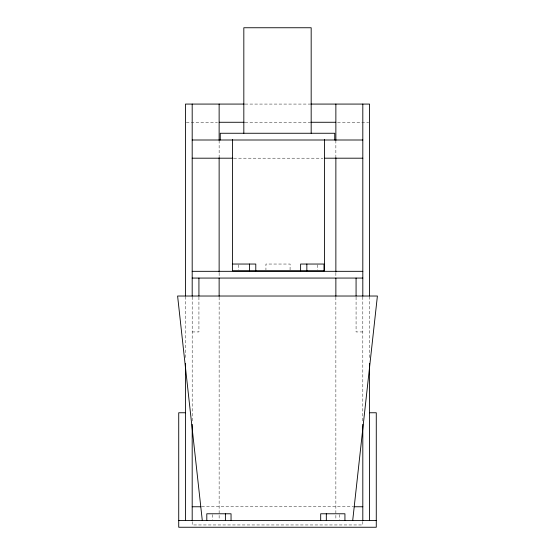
<?xml version="1.0" encoding="UTF-8"?>
<svg xmlns="http://www.w3.org/2000/svg" width="555" height="555" viewBox="0 0 555 555"><rect width="100%" height="100%" fill="white"/><g stroke="black" fill="none" stroke-linecap="round" stroke-linejoin="round"><path stroke-width="0.42" stroke-dasharray="2.77 2.08" d="M245.088 104.076L309.912 104.076M186.32 122.273L217.435 122.273M245.088 122.273L309.912 122.273M337.565 122.273L368.68 122.273M233.766 158.196L322.968 158.196M192.19 331.939L198.926 331.939L198.926 296.876M362.81 331.939L356.074 331.939L356.074 296.876M201.722 506.757L353.278 506.757M369.54 296.571L369.54 358.232M362.81 296.876L362.81 421.904M362.81 521.492L362.81 524.954L192.19 524.954L192.19 521.492M339.285 514.624L339.285 519.674M335.865 140.443L335.865 157.759M335.865 272.907L335.865 277.229M335.865 297.147L335.865 519.646M317.751 264.881L317.751 269.931M290.071 269.931L290.112 264.041L265.935 264.041L265.935 269.931M238.643 264.881L238.643 269.931M219.135 140.443L219.135 157.759M219.135 272.907L219.135 277.229M219.135 297.147L219.135 519.646M212.44 514.624L212.44 519.674M192.19 296.876L192.19 421.904M185.46 296.571L185.46 358.232"/><path stroke-width="0.83" d="M352.702 520.514L377.4 296.023L177.6 296.023L202.298 520.514M244.228 104.076L185.46 104.076L185.46 295.995M310.772 104.076L369.54 104.076L369.54 295.995M219.163 122.273L244.228 122.273M310.772 122.273L335.837 122.273M192.19 139.999L362.81 139.999M192.19 158.196L232.899 158.196M324.703 158.196L362.81 158.196M232.406 264.041L255.786 264.041L255.786 270.771M192.19 271.326L362.81 271.326M192.19 278.062L362.81 278.062M185.46 412.76L178.724 412.76L178.724 527.25L376.276 527.25L376.276 412.76L369.54 412.76M192.19 506.757L200.854 506.757M354.146 506.757L362.81 506.757M178.724 520.514L376.276 520.514M369.54 363.421L369.54 520.514M362.81 104.076L362.81 296.162M362.81 424.36L362.81 520.625M356.074 278.062L356.074 296.023M344.933 520.514L344.933 513.777L320.686 513.777L320.686 520.514M335.865 104.076L335.865 140.443M335.865 157.759L335.865 272.04M335.865 278.097L335.865 296.28M334.748 139.999L334.748 133.262L220.252 133.262L220.252 139.999M326.326 513.777L326.326 520.514M324.515 139.444L324.515 270.771L232.406 270.771L232.476 139.444M323.988 270.771L323.988 264.041L300.609 264.041L300.609 270.771M311.175 133.262L311.175 27.75L243.825 27.75L243.825 133.262M306.846 264.041L306.846 270.771M249.549 264.041L249.549 270.771M231.047 520.514L231.047 513.777L206.8 513.777L206.8 520.514M225.399 513.777L225.399 520.514M219.135 104.076L219.135 140.443M219.135 157.759L219.135 272.04M219.135 278.097L219.135 296.28M198.926 278.062L198.926 296.023M192.19 104.076L192.19 296.162M192.19 424.36L192.19 520.625M185.46 363.421L185.46 520.514"/></g></svg>
